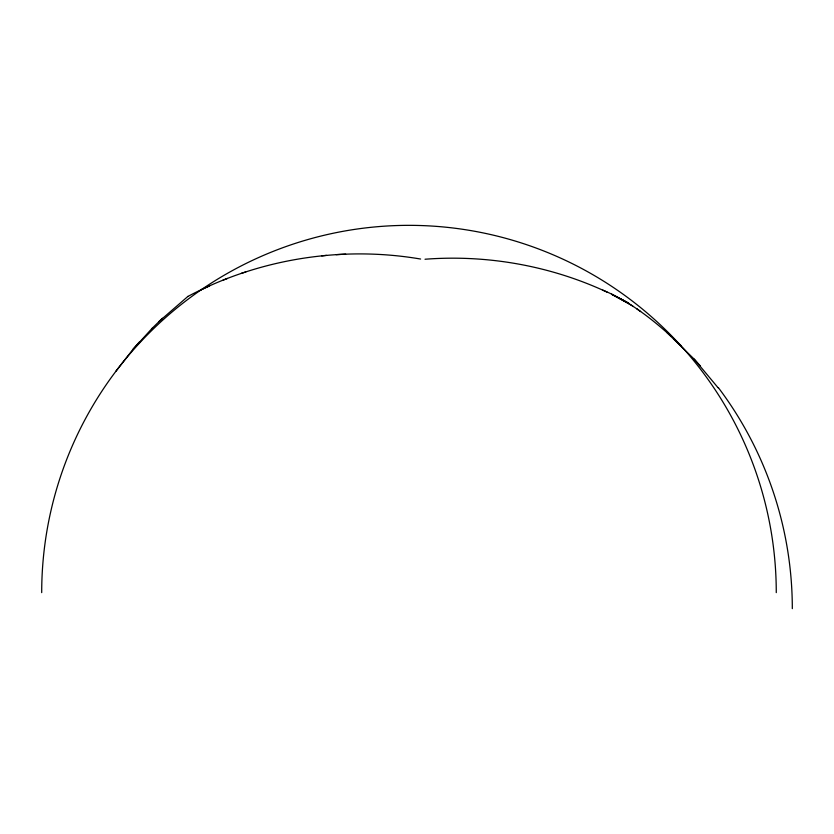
<?xml version="1.0" encoding="UTF-8"?>
<svg xmlns="http://www.w3.org/2000/svg" width="834" height="834" viewBox="0 0 834 834"><rect width="100%" height="100%" fill="white"/><g stroke="black" fill="none" stroke-linecap="round" stroke-linejoin="round"><path stroke-width="1.25" d="M115.874 371.286L133.054 349.258L152.142 328.304M133.054 349.258L139.205 342.138M152.142 328.304L162.453 318.265M158.908 321.59L187.931 296.404M187.786 296.497C258.477 258.842 341.69 245.561 420.617 259.04M200.754 289.982L209.563 285.895M222.97 280.172L227.505 278.431M241.234 273.416L245.853 271.915M321.736 255.871L326.521 255.371M425.017 259.238C487.223 254.485 550.649 265.775 607.204 292.192M336.102 254.641L345.672 254.162M602.774 290.117C628.148 300.647 650.166 317.473 670.463 335.737M620.267 298.603L628.784 303.263L611.583 294.235L632.714 305.963M636.707 308.705L640.616 311.551M666.96 332.578L694.19 359.131L718.116 387.789M674.07 338.99L680.982 345.557M694.19 359.131L700.487 366.116M41.7 592.63A367.283 367.283 0 0 1 408.983 225.347A367.283 367.283 0 0 1 776.266 592.63M718.345 387.622A367.335 367.335 0 0 1 792.31 608.653"/></g></svg>
